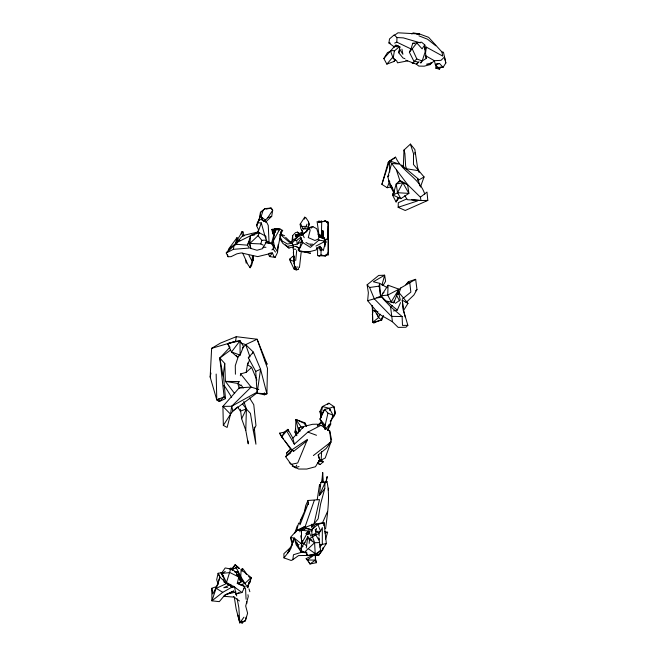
<?xml version="1.0" encoding="UTF-8"?>
<svg xmlns="http://www.w3.org/2000/svg" width="656" height="656" viewBox="0 0 656 656"><rect width="100%" height="100%" fill="white"/><g stroke="black" fill="none" stroke-linecap="round" stroke-linejoin="round"><path stroke-width="0.98" d="M289.952 548.014L283.884 553.68L283.982 557.887L291.174 560.478L292.797 559.691L293.478 554.722L301.465 552.311L301.465 549.343M301.465 547.366L301.473 544.398M301.473 536.485L301.473 530.548L304.901 526.465L296.791 530.351L290.469 537.444L292.297 545.038M318.742 233.151L317.094 221.564L318.652 222.245L325.909 221.195L327.5 222.63L328.107 225.943L328.066 251.97L326.737 254.971L325.565 255.979L317.545 255.651L317.619 249.018M383.53 315.552L381.644 320.185L372.715 322.383L372.329 306.122M315.454 557.871L314.593 542.742L312.1 535.567M401.546 165.017L417.88 178.629L417.864 180.523L424.063 176.94L413.469 164.508L413.518 153.701L410.41 144.09L403.989 150.052L403.309 167.28M306.27 548.031L307.541 538.322L314.593 542.742L319.562 542.578L320.571 550.515L316.397 554.779L307.303 555.616L305.532 551.22L314.593 542.742M274.479 234.733L272.88 232.511L272.986 229.321L272.601 232.486L273.782 235.832M247.747 362.899L246.172 372.354L240.629 373.887L240.342 375.814M318.627 255.651L319.119 256.332L320.981 254.971L321.096 249.911M321.366 237.759L321.719 221.564L321.62 220.883L318.652 222.245L318.898 220.883L321.26 222.245M248.001 440.93L248.255 443.882L245.779 430.336L246.402 408.975L243.811 401.406M266.213 240.08L266.147 242.359L262.572 248.673L256.996 250.256L250.805 248.435L248.813 241.465L250.608 235.504L259.358 232.757L265.852 236.258L266.213 240.08L261.81 240.326L258.046 235.693L259.358 232.757M306.286 552.778L301.465 552.311L301.473 530.548L303.416 528.465M394.658 43.124L396.823 42.14L396.978 37.531L394.182 34.899L389.508 38.942L388.918 42.968L394.338 46.937L398.11 45.518M310.354 252.831L310.329 253.577L303.638 251.437M327.68 237.759L328.107 225.943M425.81 200.728L427.819 200.416L420.996 200.515L420.398 197.177L426.99 192.052L427.819 200.416L405.219 210.486L398.143 207.304L398.307 202.712L406.499 199.039M259.391 220.457L260.44 212.437L265.016 208.608L271.1 208.026L272.691 210.232L271.699 216.357L265.614 222.056M322.276 482.332L322.432 478.413M322.547 475.477L322.662 472.541L323.326 482.57M246.795 603.577L246.869 601.618M296.151 434.846L294.88 432.083L295.585 428.868L295.963 419.528L305.475 423.891L306.098 425.777M308.443 504.546L308.008 500.487L319.513 499.61L314.232 522.939M318.824 462.521L318.898 460.709M388.098 285.229L387.696 295.118L391.255 301.793L393.912 302.818L398.946 289.181L388.098 285.229L381.349 295.7L385.047 300.702M240.375 409.213L241.638 418.733L245.779 430.336M312.002 524.103L311.584 527.063L318.127 518.83L320.587 504.005L324.753 488.597L325.032 482.701L327.016 481.619C330.206 496.895 327.508 513.304 325.597 528.728M323.055 547.612L322.957 549.548L318.693 555.271L315.667 555.32M321.579 451.648L321.21 459.348L318.996 461.299L325.228 457.97L330.952 441.939L329.689 430.869L320.956 425.326L316.996 424.186L312.576 424.293L299.12 427.646L298.045 433.296M223.286 373.731L225.5 398.635L219.235 401.546L216.8 399.955L210.166 377.036L211.626 348.344L220.383 343.129L236.275 336.676L257.111 339.234L267.131 364.285L264.598 359.964M320.956 250.748L321.104 247.771L320.046 246.18L316.7 248.23L318.119 248.493M242.687 253.15L247.771 264.294L250.133 267.746L252.142 261.326L252.453 255.43M241.383 581.052L241.515 579.133M244.516 620.715L242.039 623.2L242.203 621.257M278.226 244.565L277.537 252.486L275.118 257.398L269.518 256.545L268.443 253.929M309.148 543.406L309.558 538.674L307.402 536.28L307.812 536.6M321.752 482.603L322.662 472.541M402.276 300.169L403.391 310.764L407.966 303.392L402.276 300.169L403.448 310.263L407.86 325.351L405.957 327.237L398.159 327.393L392.427 321.752L378.742 313.863L367.647 300.702L368.369 292.707L367.13 284.827L378.725 275.43L384.646 275.192L385.597 281.301L382.989 285.54M319.267 248.493L319.456 246.467M394.092 300.792L393.912 302.818L387.015 301.17M295.708 260.547L296.709 250.461M247.911 585.103L247.648 587.669L240.777 576.665L235.914 567.005L236.357 568.801M299.448 267.599L301.145 252.462M324.753 488.597L319.333 495.592L320.858 482.431L327.016 481.619M403.391 310.764L403.448 310.263L405.277 317.242M291.969 241.392L292.642 235.611L295.487 232.65L297.463 232.101L299.726 233.831M230.584 350.058L219.809 358.028L224.754 363.449L223.106 376.232L219.809 358.028L230.084 347.131M425.457 53.644L426.334 47.125L442.71 56.088L441.972 52.037L428.606 37.318L419.569 33.981L413.1 32.874L411.829 34.03M420.922 61.935L420.767 63.091L422.177 60.975L425.137 51.98L424.76 44.862L421.57 42.181L412.788 43.255L411.345 47.781M320.915 417.191L322.391 406.556L328.91 403.202L333.896 406.556L335.224 412.148L334.453 415.666L330.206 421.283M240.629 373.887L251.141 387.073L239.227 387.852L222.909 406.376L223.343 425.391L227.115 427.433L230.551 414.174L231.658 406.269L251.141 387.073L258.8 389.541M236.275 336.676L235.57 341.317L211.626 348.344M317.233 499.7L319.521 484.53L319.841 486.35M399.766 49.397L399.127 46.953L394.387 50.938L393.133 58.482L396.765 60.967L397.52 62.837L407.704 60.86M271.896 249.879L273.134 248.985L273.437 247.181L272.133 243.794L266.393 242.359M367.647 300.702L374.297 298.824L380.57 296.184L379.143 286.123L379.611 283.31L373.354 281.777L384.646 275.192L381.972 284.999M301.268 546.456L302.432 540.634M326.319 481.545L327.188 476.527L325.86 482.152M304.359 219.17L304.712 217.193L306.016 217.89L308.418 221.564L309.222 224.221L308.328 228.009M233.364 249.329L234.061 245.557L236.685 244.311L247.369 245.164L249.469 248.034L233.364 249.329L226.246 252.995L228.05 256.742L231.027 256.668L236.898 253.823L241.244 252.921L257.701 256.619L272.47 253.027L273.921 256.619L275.118 257.398M315.971 246.066L323.957 241.892L324.802 239.481L323.703 238.308L318.34 235.955M404.891 58.638L402.964 57.982L398.823 52.824L399.537 49.003L402.899 54.284L401.923 49.159M265.016 208.608L260.44 212.437C260.834 217.505 257.587 221.179 256.635 225.771L258.505 229.723L257.997 231.593M246.328 574.344L245.639 572.442L242.605 568.481L241.096 569.621L251.158 577.518L250.067 582.528L248.747 583.102M323.769 525.481L324.138 523.545M210.166 377.036L210.945 373.075M304.63 510.983L305.696 505.579L308.008 500.487M398.823 52.824L399.668 48.511M236.685 244.311L237.062 242.408L258.152 231.945L261.268 222.868L257.201 222.835M234.274 596.993L236.16 608.989L239.801 622.831L245.369 620.912L246.098 617.214M328.238 490.098L328.64 488.121M279.792 235.84L282.687 230.453L281.44 230.691L277.168 251.379L273.544 245.123M250.485 266.082L250.133 267.746L251.535 265.623L253.396 258.874L252.954 256.922M372.296 314.65L372.961 311.698M324.162 425.695L325.204 429.467L325.146 425.277L327.967 413.141L324.556 409.352L319.98 419.077L325.204 429.467L330.239 423.661L333.002 415.174L329.476 408.327L322.391 406.556L319.972 411.41L321.079 417.856M236.693 574.681L236.586 572.877L230.945 568.112L226.492 582.462L234.569 587.087L241.974 592.516L244.942 586.743L242.548 584.947L237.251 583.389L238.825 577.026L229.871 572.557L221.999 573.418L223.516 577.821M318.07 531.196L315.675 532.041L316.569 528.424M301.227 237.611L301.735 240.088L299.989 247.066L298.267 249.378L298.537 250.625C304.335 253.593 310.591 251.478 316.381 249.879L316.545 247.894L316.84 248.542M249.083 581.97L247.648 587.669L251.158 577.518L244.819 583.528L240.178 584.865M298.578 523.078L296.389 531.713L296.791 530.351L301.473 530.548M308.41 221.712L308.984 224.254L308.164 227.345L306.286 226.345L301.899 226.443L300.874 224.131L300.145 224.213L300.719 228.222L302.736 232.749M235.184 244.524L237.021 237.611L228.345 249.436L237.062 242.408M271.543 243.261L274.946 230.781L274.101 230.576L279.874 228.911L282.687 230.453M327.631 430.164L329.246 424.391M254.52 235.004L250.608 235.504L249.895 243.45L260.785 243.925L261.81 240.326M390.468 187.042L387.179 187.731L381.89 184.377L388.081 162.786L389.5 160.933L395.576 157.161C402.079 171.823 419.815 178.211 424.752 194.135M265.934 209.174L271.1 208.026L272.691 210.232L267.681 217.8L263.983 221.613L262.072 219.735L262.589 217.948L261.006 216.865L263.105 210.428M245.369 620.912L247.591 613.204L245.688 606.029L248.255 596.542L247.96 594.705M299.472 523.898L300.563 520.142L308.525 502.627L300.03 524.841M325.589 539.052L327.639 532.246L324.646 531.663M306.286 226.345L306.959 224.147M309.46 227.763L310.116 230.502L308.279 237.595L314.888 240.481L318.029 239.219L319.333 236.816L316.75 228.739L313.002 226.746L309.558 227.607L306.221 231.716L301.547 235.053L298.734 233.618L302.416 235.143M381.89 184.377L389.5 160.933L399.209 164.057L391.657 163.483L389.5 160.933L389.697 172.02M396.864 293.781L398.766 294.085L400.759 287.959L415.666 279.333L416.978 289.583L413.911 295.003L406.056 302.555M238.464 355.97L235.283 365.679L235.414 374.223M294.815 533.123L297.266 525.932M272.133 244.426L273.38 240.785L279.874 228.911M293.773 263.548L294.257 262.129M311.764 529.835L304.81 527.604L314.306 500.331M249.624 359.529L247.706 364.9L251.609 367.376L256.865 380.004M420.422 187.05L424.063 176.94M235.971 243.228L237.037 240.35L241.531 232.905L242.835 231.732L243.991 236.045M280.456 233.298L281.44 230.691M387.179 187.731L389.27 182.204M372.419 306.344L372.715 322.383L378.619 317.529L379.972 314.027M248.813 241.465L247.369 245.164L249.116 242.08M259.464 218.579L256.635 225.771L259.325 219.612L262.072 219.735L266.787 222.507L268.247 225.41L269.05 242.294L266.352 240.957L272.732 243.942L274.11 247.238M243.565 346.393L240.104 355.117L237.505 357.126L231.502 351.977L227.624 343.621L235.57 341.317L240.006 340.817L243.565 346.393L242.392 347.967M393.641 192.142L392.436 194.873L396.085 201.958L398.02 197.366M394.6 191.404L393.001 195.103L400.873 198.661L408.893 193.381L407.63 184.631L391.657 163.483L387.868 176.767L390 185.476M393.452 310.944L397.306 310.058L400.521 302.621M416.978 61.672L414.026 61.475L409.385 52.267L410.951 48.675M431.082 62.738L430.279 64.567L424.194 66.174L418.856 66.092L416.38 64.198L405.629 60.122M319.333 495.592L325.032 482.701L320.858 482.431M322.522 522.824L327.369 511.828M306.45 231.88L307.639 229.247L309.345 228.928M327.803 430.197L330.895 423.743L329.484 425.195M241.638 418.733L246.402 408.975L242.687 404.104M254.241 427.089L255.93 444.21L253.347 430.935L255.971 425.646L253.774 404.711L249.518 397.946M292.084 544.168L287.394 553.541L283.982 557.887M426.334 47.125L425.039 49.717L424.76 44.862L422.095 48.847L416.88 43.009L409.385 52.267M292.133 449.745L290.337 453.304L285.557 456.617L291.166 464.382L297.709 462.972L307.484 439.356L291.928 449.836L281.613 436.97L279.604 433.165L284.155 432.181L287.918 429.344L292.879 438.167L294.331 444.178L307.885 432.091L320.956 425.326M398.897 182.27L399.816 180.474L396.421 169.953M300.161 548.695L304.179 543.627L307.361 537.477M388.762 175.062L387.868 176.767L388.803 175.398M296.701 465.129L295.348 467.712L289.271 462.505M284.155 432.181L281.613 436.97L287.918 429.344L288.484 431.197M397.544 192.716L402.874 182.753L399.816 180.474L396.208 184.016L393.001 195.103L397.544 192.716L408.893 193.381L402.874 182.753L396.208 184.016L397.544 192.716L400.873 198.661M300.579 543.504L302.096 542.578L308.304 531.065L312.346 530.737M252.486 353.715L253.364 352.108L245.68 344.597L241.088 343.104M232.158 570.072L235.16 564.685L239.645 568.613M302.646 428.311L303.539 426.744L292.879 438.167M318.488 455.084L319.628 459.758L315.47 466.744L306.803 469.04L298.726 469.04L292.248 466.178M241.58 570.179L242.605 568.481M391.255 301.793L398.946 289.181L387.696 295.118L381.349 295.7M395.699 59.942L393.649 61.615L386.86 64.116L383.842 58.548L387.466 52.611L390.984 50.922M319.751 423.76L320.8 422.062L321.456 422.333L323.605 425.531M435.805 64.985L435.887 68.224L437.486 67.371L443.071 67.355L445.834 62.968L443.448 52.201L441.972 52.037M223.343 425.391L230.551 414.174L232.978 410.992L236.677 407.663M300.145 224.213L304.712 217.193L305.622 217.899M316.733 534.583L311.969 535.009L311.723 529.638L315.716 524.029L323.99 522.553L326.36 543.578L318.693 555.271L316.815 554.566M300.628 239.055L297.299 244.048L287.476 246.394M222.474 576.46L221.638 573.139L225.188 567.957L231.215 569.096L232.626 570.261M392.436 194.873L394.207 192.397M243.802 588.325L244.942 586.743L237.251 583.389L240.908 582.208L238.825 577.026M418.143 61.762L416.38 64.198L419.118 61.894M329.287 443.005L330.952 441.939L326.262 448.376L318.037 455.075L319.628 459.758M396.085 201.958L398.996 197.981M237.833 615.066L239.801 622.831L243.958 617.189M435.887 68.224L439.397 69.151L441.078 66.896M297.143 237.816L298.939 235.43L290.608 242.343L289.337 242.253L280.612 234.717M289.829 550.302L287.394 553.541L290.838 548.58L294.216 538.117L290.469 537.444L292.937 542.463L294.216 538.117L301.071 543.521M431.517 62.943L430.279 64.567L426.474 64.222L431.968 62.853L434.379 60.705L440.98 60.336L444.473 57.023L445.834 62.968M240.006 340.817L231.502 351.977L240.104 355.117L240.006 340.817L227.624 343.621L229.223 346.138M406.704 284.007L408.491 281.67L415.666 279.333M311.584 527.063L314.011 523.914L304.81 527.604M300.563 520.142L302.326 517.871M394.338 46.937L395.871 44.977L400.447 47.183M308.14 229.313C305.311 233.151 300.35 236.8 295.356 235.258L295.946 236.677L299.005 235.397M319.423 236.923L320.382 235.725L319.825 234.282L317.684 234.159M231.429 569.252L235.16 564.685L238.571 567.981M295.946 236.677L296.791 235.652L298.718 235.758M224.631 595.304L233.585 591.056L224.631 595.304L219.293 601.642L211.913 600.839L211.798 588.276L215.996 586.767M236.718 242.654L242.704 235.602L258.152 231.945M386.86 64.116L392.788 57.195L390.484 50.988L394.756 46.109M279.981 236.824L282.367 241.113L287.59 244.032L292.1 243.22L298.939 235.43L296.824 237.595M242.556 348.213L245.68 344.597L257.111 339.234L267.476 368.319L266.91 393.821L264.466 394.805L257.095 393.198L255.733 371.386L248.304 357.782L253.364 352.108L260.563 369.262L266.91 393.821L257.095 393.198L260.563 369.262L255.733 371.386M405.843 284.696L408.491 281.67M230.904 247.238L226.246 252.995L234.061 245.557M317.693 534.492L320.587 531.253L322.334 527.596L322.301 544.25L319.751 547.096M292.461 449.934L285.557 456.617M382.046 317.734L383.375 316.348M312.978 528.326L311.723 529.638L317.898 524.505L323.99 522.553M383.842 58.548L390.484 50.988L392.928 50.537L394.387 50.938M248.304 357.782L249.665 356.397M238.874 382.194L237.661 383.424L225.393 381.374L224.754 363.449M397.889 290.805L400.759 287.959M258.046 235.693L249.895 243.45L250.805 248.435M292.461 247.886L293.749 246.664L292.1 243.22M327.5 404.539L328.91 403.202M286.656 453.034L290.739 449.188L286.656 453.034L286.902 454.862L288.296 454.542M332.551 416.363L335.126 413.977L333.896 406.556L329.476 408.327L324.556 409.352L319.98 419.077L325.146 425.277M246.172 372.354L251.609 367.376M301.678 547.506L303.072 546.227M393.649 61.615L395.092 60.295M230.363 584.767L230.83 584.357M317.266 426.08L321.456 422.333L317.504 424.949M414.01 61.418L416.847 58.991L422.177 60.975L426.302 58.425L425.457 52.619M415.51 290.846L416.978 289.583M330.952 441.939L313.379 455.551M317.479 463.161L319.972 464.612L323.252 461.873L321.243 459.733M388.081 162.786L395.576 157.161M402.243 299.103L410.845 292.117L409.787 282.728M294.519 257.013L292.724 256.389L289.829 258.989L290.059 260.694L294.019 268.985L294.716 268.435L293.339 252.281M284.802 440.775L290.575 449.221L293.634 451.312L307.123 440.701M233.528 586.226L222.745 592.343L211.913 600.839L219.883 577.132L218.095 573.262L222.605 572.647M294.446 240.637L296.651 240.481L299.694 238.161M257.447 392.616L232.978 410.992L231.658 406.269L222.909 406.376L230.551 414.174M394.149 35.539L397.979 32.8L419.569 33.981L416.732 34.202M292.797 559.691L298.562 555.583L312.65 555.361M382.366 293.511L383.99 292.363M392.165 305.573L390.541 306.696L392.427 321.752M395.404 303.334L400.275 299.964L398.381 291.863L407.966 303.392M239.645 385.941L241.072 384.957L243.179 387.893M304.007 529.572L305.614 528.482L311.387 529.671M304.113 529.482L305.614 528.482M305.745 533.549L307.221 534.624L309.747 532.943M319.177 239.907L310.452 247.386L302.785 242.581L301.375 239.629M320.571 550.515L307.27 559.986L306.139 558.641L315.479 553.795L308.14 548.588M300.645 529.089L304.901 526.465M239.522 582.553L242.089 580.978L244.819 583.528M299.054 544.439L297.529 545.366L296.832 542.397M225.254 571.491L221.999 573.418L226.492 582.462L224.098 581.979L223.819 578.699M229.313 569.08L230.945 568.112M382.251 295.216L380.57 296.184L379.611 283.31L387.27 287.713M231.658 406.269L257.193 392.116M307.221 534.624L309.714 533.271M313.002 226.746L307.877 228.198L307.935 228.87M297.791 234.856L295.356 235.258L301.358 232.544L302.318 232.847L302.277 234.348M229.944 584.775L223.762 587.719L227.788 587.235M228.239 584.512L226.804 583.405L216.242 588.342L222.745 592.343M301.744 241.662L297.299 244.048L296.651 240.481M373.658 323.129L379.381 320.505M224.098 581.979L231.027 586.251L234.569 587.087L235.906 594.033L239.12 592.589M311.969 535.009L320.587 531.253L317.898 524.505L315.716 524.029M238.218 583.315L240.908 582.208M294.019 268.985L296.209 269.928L298.644 269.403L297.791 266.73M301.899 226.443L302.76 228.624L305.056 227.722L306.229 228.034M323.055 221.564L324.843 220.883L328.426 222.245L328.426 254.971L325.351 254.971M303.375 229.198L304.737 228.69L307.639 229.247M231.724 569.457L237.989 567.186L239.333 568.621M267.681 217.8L271.699 216.357M306.467 532.787L309.329 531.754M295.356 235.258L299.997 234.167M398.143 207.304L417.454 200.957L411.738 199.67M235.824 572.442L237.751 571.819L242.089 580.978L240.112 580.503M299.005 466.539L295.348 467.712L294.323 466.424M220.76 572.926L222.597 572.368M274.741 229.379L277.791 228.46L279.03 229.157M325.909 221.195L326.737 222.245L328.426 222.245M324.933 533.049L327.639 532.246M301.145 543.775L305.032 542.619M279.686 238.366L282.818 243.343L288.96 248.066L293.749 246.664M234.602 586.472L231.822 587.276L230.387 586.169M301.662 234.676L303.113 234.274M235.906 594.033L241.974 592.516M443.071 67.355L439.528 63.493L435.281 64.55L439.397 69.151M319.595 544.923L326.36 543.578M226.525 594.238L236.062 592.024M316.471 562.692L309.985 563.988L307.27 559.986L315.315 560.117L316.471 562.692L315.856 559.806M439.528 63.493L435.248 64.304L434.379 60.705L425.211 55.506M376.806 297.939L381.636 297.217L397.306 310.058M367.13 284.827L369.574 287.484L379.143 286.123M277.791 228.46L271.764 229.469L272.601 232.486M294.716 246.533L295.971 246.377L299.382 248.624M301.465 552.311L294.216 538.117L296.258 544.964L301.465 552.311L304.4 551.975M270.51 256.455L269.518 256.545L272.47 253.027L269.837 253.044M414.067 62.992L412.173 63.14L414.133 63.23M294.88 432.083L296.742 431.96M279.267 229.715L274.897 228.829L279.267 229.715L271.764 229.469L272.978 229.436M234.7 571.975L237.751 571.819M239.227 387.852L243.909 387.639M326.606 239.235L327.615 239.202L325.876 239.268L324.851 246.59L324.802 239.481M324.736 242.097L326.385 242.048L324.892 241.884M407.86 325.351L402.489 325.417L402.128 316.553L390.541 306.696L383.227 298.988M237.021 237.611L237.037 240.35L239.817 240.326M262.867 247.296L265.934 247.271M280.202 234.553L281.859 234.545L284.63 235.807M238.12 576.829L240.129 576.821M304.843 251.83L309.648 251.855M237.037 240.35L238.923 240.367M302.76 228.624L305.409 228.657M239.481 381.579L225.393 381.374L234.659 393.551M402.128 316.553L391.419 316.356L374.297 298.824L369.574 287.484M318.349 235.16L320.382 235.725M306.877 552.401L303.982 552.278L301.785 550.851M312.822 244.229L308.755 244.048L305.983 242.474M396.978 37.531L403.358 37.884L420.373 42.87M323.064 237.931L324.638 238.03L323.334 237.841L324.154 238.202M388.918 42.968L390.336 43.058M223.409 596.238L233.159 597.067M294.216 249.116L295.872 249.28M310.108 245.27L311.362 245.401M413.567 199.744L420.996 200.515L407.491 199.736L404.686 195.734M404.932 168.477L418.462 170.724L419.094 172.38M265.295 242.646L272.732 243.942M318.513 240.022L324.121 240.99M318.431 460.963L323.252 461.873M327.787 430.467L329.689 430.869L331.649 440.143M300.481 250.904L302.227 251.273M320.981 254.971L325.565 255.979M412.788 43.255L414.682 43.681M396.864 293.609L398.766 294.085M372.108 305.671L373.034 310.452L377.848 311.69M280.21 234.791L281.867 235.258L280.194 234.758M318.914 236.931L323.703 238.308M373.034 310.452L377.782 311.895M294.044 256.857L292.724 256.389L293.339 257.013M290.518 259.374L289.829 258.989L290.247 260.022L294.249 261.432M307.885 432.091L316.512 435.281M298.71 431.476L295.963 419.528L304.63 422.759L305.475 423.891M418.913 35.834L427.499 39.204L435.748 45.772M402.874 182.753L407.63 184.631L420.398 197.177M327.967 413.141L333.002 415.174M323.957 241.892L324.572 242.154L324.982 244.073L323.269 250.699L321.104 247.771M396.823 42.14L410.73 48.815M240.178 579.814L242.843 581.052M280.112 234.266L281.842 235.086M239.35 579.371L241.966 580.634M260.785 243.925L263.236 245.131M236.357 574.041L240.022 575.845L238.333 574.836M399.816 180.474L407.63 184.631M312.076 540.167L309.558 538.674L315.782 534.886L318.75 539.904M239.858 384.769L237.661 383.424L239.276 388.155M241.736 233.397L241.203 233.069L241.777 231.888L242.835 231.732L242.917 232.363L241.777 231.888L241.531 232.905L242.999 236.439M324.843 220.883L327.492 222.523M299.612 250.715L298.267 249.378M296.118 246.262L299.464 248.558M233.323 596.542L239.448 600.97M223.655 385.753L225.164 386.868L231.65 397.265M262.589 217.948L265.237 219.998M317.742 462.816L319.972 464.612M291.928 449.836L293.634 451.312M248.616 576.46L250.863 578.428M374.855 310.854L378.619 317.529L381.644 320.185L381.571 318.226M224.032 580.896L219.883 577.132L217.792 584.242L212.839 593.967L211.798 588.276M225.418 582.151L226.804 583.405M285.524 244.786L288.96 248.066M285.631 237.357L291.157 242.671M299.71 251.141L298.521 249.993L298.537 250.625L302.785 242.581L301.735 240.088M304.179 543.627L306.787 546.202M306.139 558.641L308.066 560.732M279.973 238.579L281.186 239.965M296.209 269.928L294.716 268.435L294.888 269.239M392.788 57.195L394.748 59.483M389.828 181.909L388.541 180.4L394.404 192.224M410.41 144.09L414.838 149.511L417.478 167.067L419.069 171.798M236.275 355.601L237.505 357.126M297.463 232.101L298.71 233.651M273.134 248.985L275.463 252.101M225.5 398.635L224.139 396.79L219.809 358.028M295.963 419.528L301.178 426.999M238.686 618.387L239.809 619.994M279.604 433.165L283.646 439.085M391.017 185.64L392.649 188.116M394.026 193.159L390.041 185.746M237.587 406.794L240.285 411.123L246.402 408.975L250.428 413.378L253.347 430.935M242.089 571.237L241.096 569.621L240.777 576.665L242.089 580.978M286.746 431.017L294.331 444.178M396.741 295.659L399.57 300.874M299.456 235.504L301.284 238.915M248.977 255.414L252.142 261.326M310.977 536.165L308.304 531.065L299.62 529.933L300.005 531.877M305.138 424.67L304.63 422.759L306.516 426.4M309.132 562.282L309.985 563.988L315.315 560.117L315.479 553.795L307.303 555.616L306.951 553.639M304.63 422.759L306.418 426.367M221.638 573.139L222.835 575.599M301.358 232.544L302.031 233.93M220.178 577.608L218.095 573.262L216.685 579.683L218.177 584.332M302.58 234.135L304.228 237.71M412.107 48.585L416.847 58.991M274.495 231.207L275.085 232.519L274.946 230.781L273.38 240.785L274.634 247.993M275.299 231.461L274.569 229.805L277.094 229.042L277.258 229.641M234.938 591.802L236.742 595.919M241.236 621.355L242.039 623.2M310.796 227.156L311.256 228.239M396.355 45.395L397.028 47.011M377.143 313.953L378.619 317.529M261.006 216.865L262.072 219.735M272.806 232.609L273.79 235.299M406.548 168.674L405.629 166.075L404.9 153.504L403.989 150.052M245.68 344.597L249.944 356.807M301.899 229.739L302.892 232.642M296.75 269.337L295.733 266.393L295.602 269.214L294.265 264.532M319.972 411.41L320.563 413.165M298.357 234.003L298.595 234.725M425.498 55.809L426.302 58.425M248.968 588.826L249.838 591.712M417.88 178.629L419.873 185.976M290.247 260.022L290.805 261.974M261.268 222.868L265.549 238.095M227.558 254.782L228.05 256.742M236.857 573.738L237.316 575.714M245.467 259.366L246.23 263.253M300.768 535.772L302.096 542.578M246.082 599.256L245.541 588.227M296.93 235.422L297.102 236.308M237.152 598.764L238.85 607.809L239.801 622.831M299.849 431.648L299.12 427.646L299.677 431.213M295.585 428.868L296.84 435.715M315.208 529.171L315.675 532.041M319.562 542.578L318.832 537.772L318.832 539.757M218.866 398.577L219.235 401.546L224.139 396.79L216.8 399.955L216.16 374.059M319.628 246.385L319.948 250.125M293.585 253.068L293.224 247.164M293.74 255.086L294.183 261.121M264.335 392.78L264.466 394.805M292.642 235.611L292.838 239.456M272.748 229.69L272.88 232.511M414.928 152.43L414.986 154.381M240.982 578.198L241.047 581.06M253.388 255.955L253.487 260.514M319.07 532.401L319.119 536.091M323.433 238.85L323.433 231.191L322.596 230.371L322.596 238.12M321.752 231.191L321.752 237.964M329.886 410.23L329.476 408.327L329.837 410.172"/></g></svg>
